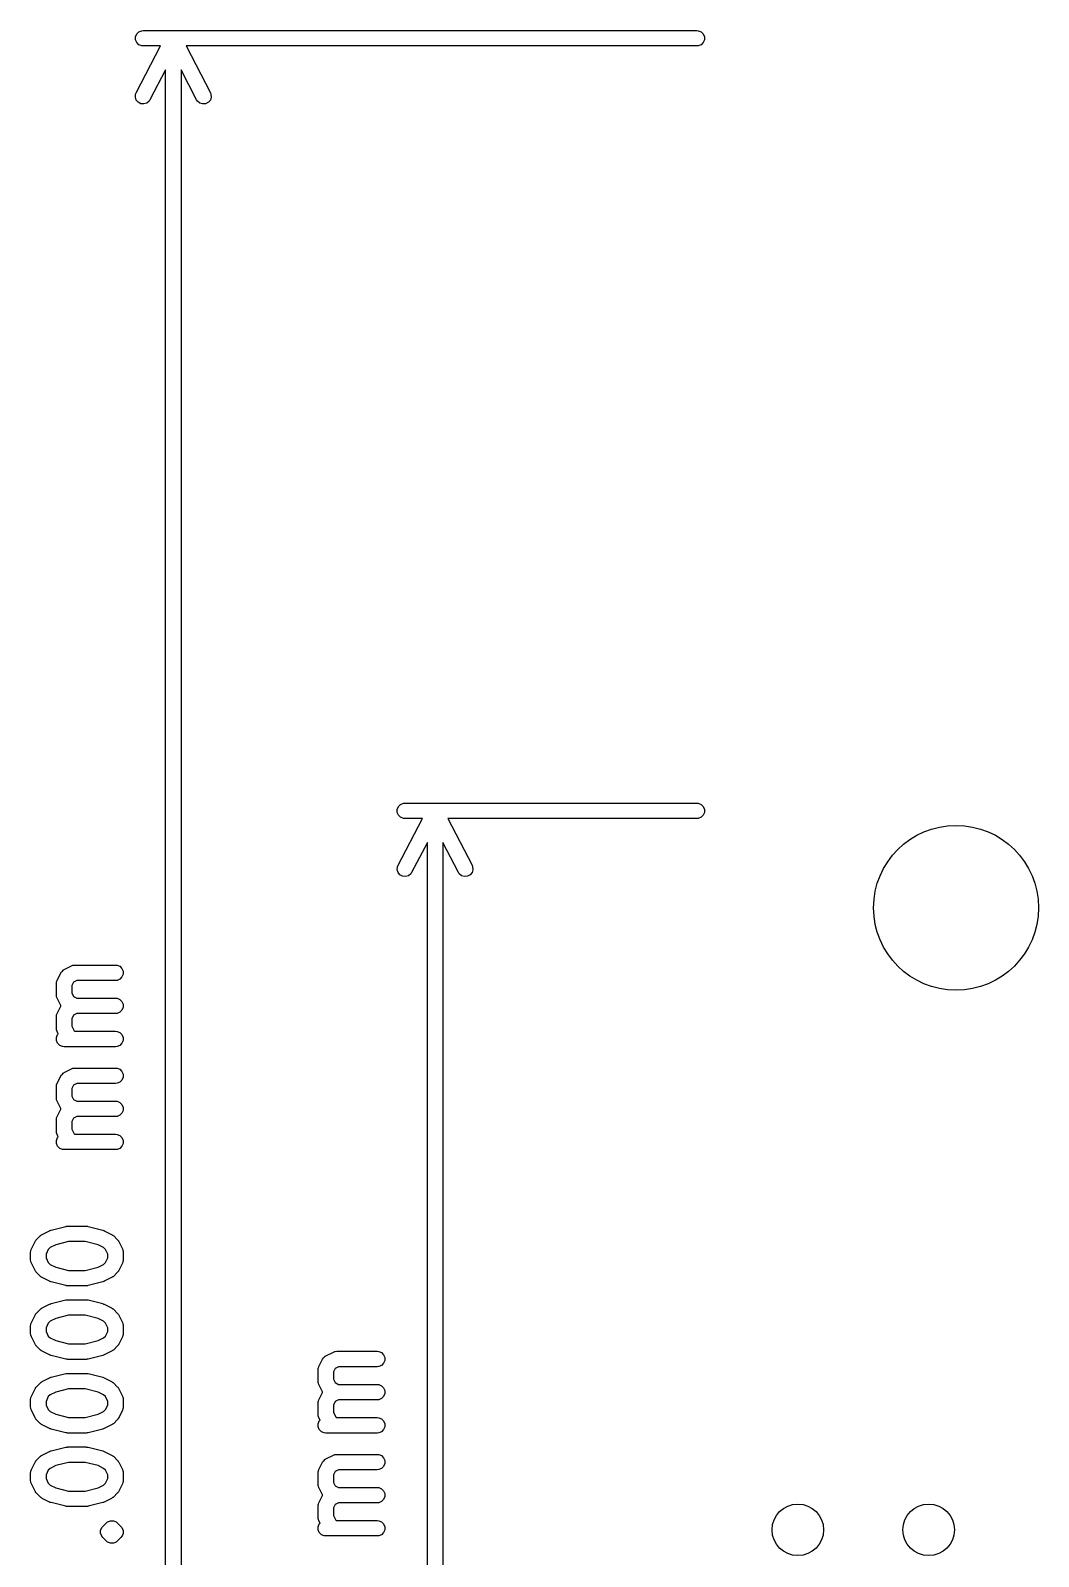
# Model space of a CAD drawing. Extents: x 1.87 to 6.46, y -6.96 to -4.22.
# Drawn here: x 1.873 to 2.643, y -5.668 to -4.502 of the extents above; entities that cross this region are included whole.
import ezdxf

# ---------------------------------------------------------------- set-up
doc = ezdxf.new("R2010")
doc.units = 0
doc.header["$MEASUREMENT"] = 0
doc.layers.add('BLACK', color=7, linetype='CONTINUOUS')

msp = doc.modelspace()

# ---------------------------------------------------------------- linework, layer by layer
at = {"layer": 'BLACK', "linetype": 'CONTINUOUS'}
for p, q in [((1.9555, -4.503), (1.9577, -4.5021)), ((1.9577, -4.5021), (1.9588, -4.502)), ((1.9588, -4.502), (2.3819, -4.502)), ((2.3819, -4.502), (2.383, -4.5021)), ((2.383, -4.5021), (2.3852, -4.503)), ((1.953, -4.5067), (1.9539, -4.5046)), ((1.953, -4.509), (1.953, -4.5067)), ((1.9539, -4.5112), (1.953, -4.509)), ((1.9536, -4.5495), (1.9722, -4.5138)), ((1.9539, -4.5046), (1.9555, -4.503)), ((1.9555, -4.5128), (1.9539, -4.5112)), ((1.9577, -4.5137), (1.9555, -4.5128)), ((1.9588, -4.5138), (1.9577, -4.5137)), ((1.9722, -4.5138), (1.9588, -4.5138)), ((2.3819, -4.5138), (1.9916, -4.5138)), ((1.9916, -4.5138), (2.0102, -4.5495)), ((2.383, -4.5137), (2.3819, -4.5138)), ((2.3852, -4.5128), (2.383, -4.5137)), ((2.3852, -4.503), (2.3868, -4.5046)), ((2.3868, -4.5112), (2.3852, -4.5128)), ((2.3868, -4.5046), (2.3877, -4.5067)), ((2.3877, -4.509), (2.3868, -4.5112)), ((2.3877, -4.5067), (2.3877, -4.509)), ((1.976, -4.532), (1.964, -4.555)), ((1.976, -6.4522), (1.976, -4.532)), ((1.9997, -4.555), (1.9878, -4.532)), ((1.9878, -4.532), (1.9878, -6.4522)), ((1.9529, -4.5529), (1.9531, -4.5506)), ((1.9536, -4.5551), (1.9529, -4.5529)), ((1.9531, -4.5506), (1.9536, -4.5495)), ((1.9551, -4.5568), (1.9536, -4.5551)), ((1.9571, -4.5579), (1.9551, -4.5568)), ((1.9594, -4.5581), (1.9571, -4.5579)), ((1.9616, -4.5574), (1.9594, -4.5581)), ((1.9634, -4.5559), (1.9616, -4.5574)), ((1.964, -4.555), (1.9634, -4.5559)), ((2.0004, -4.5559), (1.9997, -4.555)), ((2.0021, -4.5574), (2.0004, -4.5559)), ((2.0043, -4.5581), (2.0021, -4.5574)), ((2.0066, -4.5579), (2.0043, -4.5581)), ((2.0087, -4.5568), (2.0066, -4.5579)), ((2.0102, -4.5551), (2.0087, -4.5568)), ((2.0102, -4.5495), (2.0106, -4.5506)), ((2.0108, -4.5529), (2.0102, -4.5551)), ((2.0106, -4.5506), (2.0108, -4.5529)), ((2.153, -5.0973), (2.1539, -5.0951)), ((2.1539, -5.0951), (2.1555, -5.0935)), ((2.1555, -5.0935), (2.1577, -5.0926)), ((2.1577, -5.0926), (2.1588, -5.0925)), ((2.1588, -5.0925), (2.3819, -5.0925)), ((2.3819, -5.0925), (2.383, -5.0926)), ((2.383, -5.0926), (2.3852, -5.0935)), ((2.3852, -5.0935), (2.3868, -5.0951)), ((2.3868, -5.0951), (2.3877, -5.0973)), ((2.153, -5.0996), (2.153, -5.0973)), ((2.1539, -5.1017), (2.153, -5.0996)), ((2.1536, -5.14), (2.1722, -5.1043)), ((2.1555, -5.1033), (2.1539, -5.1017)), ((2.1577, -5.1042), (2.1555, -5.1033)), ((2.1588, -5.1043), (2.1577, -5.1042)), ((2.1722, -5.1043), (2.1588, -5.1043)), ((2.3819, -5.1043), (2.1916, -5.1043)), ((2.1916, -5.1043), (2.2102, -5.14)), ((2.383, -5.1042), (2.3819, -5.1043)), ((2.3852, -5.1033), (2.383, -5.1042)), ((2.3868, -5.1017), (2.3852, -5.1033)), ((2.3877, -5.0996), (2.3868, -5.1017)), ((2.3877, -5.0973), (2.3877, -5.0996)), ((2.176, -5.1226), (2.164, -5.1455)), ((2.176, -6.4522), (2.176, -5.1226)), ((2.1997, -5.1455), (2.1878, -5.1226)), ((2.1878, -5.1226), (2.1878, -6.4522)), ((2.1529, -5.1434), (2.1531, -5.1411)), ((2.1536, -5.1456), (2.1529, -5.1434)), ((2.1531, -5.1411), (2.1536, -5.14)), ((2.2102, -5.14), (2.2106, -5.1411)), ((2.2108, -5.1434), (2.2102, -5.1456)), ((2.2106, -5.1411), (2.2108, -5.1434)), ((2.1551, -5.1474), (2.1536, -5.1456)), ((2.1571, -5.1484), (2.1551, -5.1474)), ((2.1594, -5.1486), (2.1571, -5.1484)), ((2.1616, -5.148), (2.1594, -5.1486)), ((2.1634, -5.1465), (2.1616, -5.148)), ((2.164, -5.1455), (2.1634, -5.1465)), ((2.2004, -5.1465), (2.1997, -5.1455)), ((2.2021, -5.148), (2.2004, -5.1465)), ((2.2043, -5.1486), (2.2021, -5.148)), ((2.2066, -5.1484), (2.2043, -5.1486)), ((2.2087, -5.1474), (2.2066, -5.1484)), ((2.2102, -5.1456), (2.2087, -5.1474)), ((1.8931, -5.228), (1.8959, -5.2223)), ((1.8959, -5.2223), (1.896, -5.2221)), ((1.896, -5.222), (1.8961, -5.2219)), ((1.896, -5.2221), (1.896, -5.222)), ((1.8961, -5.2219), (1.8965, -5.2214)), ((1.8965, -5.2214), (1.8971, -5.2209)), ((1.8971, -5.2209), (1.8976, -5.2203)), ((1.8976, -5.2203), (1.8981, -5.2199)), ((1.8981, -5.2199), (1.8982, -5.2198)), ((1.8982, -5.2198), (1.8983, -5.2198)), ((1.8983, -5.2198), (1.8985, -5.2197)), ((1.8985, -5.2197), (1.9042, -5.2169)), ((1.9042, -5.2169), (1.9052, -5.2165)), ((1.9052, -5.2165), (1.9054, -5.2164)), ((1.9054, -5.2164), (1.9056, -5.2164)), ((1.9056, -5.2164), (1.9068, -5.2163)), ((1.9068, -5.2163), (1.9377, -5.2163)), ((1.9377, -5.2163), (1.9389, -5.2164)), ((1.9389, -5.2164), (1.941, -5.2172)), ((1.941, -5.2172), (1.9426, -5.2189)), ((1.9426, -5.2254), (1.941, -5.2271)), ((1.9426, -5.2189), (1.9435, -5.221)), ((1.9435, -5.2233), (1.9426, -5.2254)), ((1.9435, -5.221), (1.9435, -5.2233)), ((1.8925, -5.2306), (1.8926, -5.2294)), ((1.8925, -5.239), (1.8925, -5.2306)), ((1.8926, -5.2292), (1.8927, -5.229)), ((1.8926, -5.2294), (1.8926, -5.2292)), ((1.8927, -5.229), (1.8931, -5.228)), ((1.9056, -5.2294), (1.9043, -5.232)), ((1.9043, -5.232), (1.9043, -5.2376)), ((1.9082, -5.2281), (1.9056, -5.2294)), ((1.9377, -5.2281), (1.9082, -5.2281)), ((1.9389, -5.228), (1.9377, -5.2281)), ((1.941, -5.2271), (1.9389, -5.228)), ((1.8926, -5.2402), (1.8925, -5.239)), ((1.8926, -5.2404), (1.8926, -5.2402)), ((1.8927, -5.2406), (1.8926, -5.2404)), ((1.8931, -5.2417), (1.8927, -5.2406)), ((1.8959, -5.2473), (1.8931, -5.2417)), ((1.8931, -5.2533), (1.8959, -5.2476)), ((1.896, -5.2475), (1.8959, -5.2473)), ((1.8959, -5.2476), (1.896, -5.2475)), ((1.9043, -5.2376), (1.9056, -5.2403)), ((1.9056, -5.2403), (1.9082, -5.2416)), ((1.9082, -5.2416), (1.9377, -5.2416)), ((1.9377, -5.2416), (1.9389, -5.2417)), ((1.9389, -5.2417), (1.941, -5.2426)), ((1.941, -5.2426), (1.9426, -5.2442)), ((1.9426, -5.2442), (1.9435, -5.2463)), ((1.9435, -5.2486), (1.9426, -5.2508)), ((1.9435, -5.2463), (1.9435, -5.2486)), ((1.8925, -5.2559), (1.8926, -5.2548)), ((1.8925, -5.2643), (1.8925, -5.2559)), ((1.8926, -5.2546), (1.8927, -5.2543)), ((1.8926, -5.2548), (1.8926, -5.2546)), ((1.8927, -5.2543), (1.8931, -5.2533)), ((1.9056, -5.2547), (1.9043, -5.2573)), ((1.9043, -5.2573), (1.9043, -5.2629)), ((1.9082, -5.2534), (1.9056, -5.2547)), ((1.9377, -5.2534), (1.9082, -5.2534)), ((1.9389, -5.2533), (1.9377, -5.2534)), ((1.941, -5.2524), (1.9389, -5.2533)), ((1.9426, -5.2508), (1.941, -5.2524)), ((1.8926, -5.2655), (1.8925, -5.2643)), ((1.8926, -5.2657), (1.8926, -5.2655)), ((1.8927, -5.2659), (1.8926, -5.2657)), ((1.8926, -5.2716), (1.8934, -5.2695)), ((1.8926, -5.2739), (1.8926, -5.2716)), ((1.8931, -5.267), (1.8927, -5.2659)), ((1.894, -5.2689), (1.8931, -5.267)), ((1.8934, -5.2695), (1.894, -5.2689)), ((1.9043, -5.2629), (1.906, -5.2665)), ((1.906, -5.2665), (1.9064, -5.2669)), ((1.9064, -5.2669), (1.9377, -5.2669)), ((1.9377, -5.2669), (1.9389, -5.267)), ((1.9389, -5.267), (1.941, -5.2679)), ((1.941, -5.2679), (1.9426, -5.2695)), ((1.9426, -5.2695), (1.9435, -5.2716)), ((1.9435, -5.2716), (1.9435, -5.2739)), ((1.8934, -5.2761), (1.8926, -5.2739)), ((1.8951, -5.2777), (1.8934, -5.2761)), ((1.8972, -5.2786), (1.8951, -5.2777)), ((1.8984, -5.2787), (1.8972, -5.2786)), ((1.9377, -5.2787), (1.8984, -5.2787)), ((1.9389, -5.2786), (1.9377, -5.2787)), ((1.941, -5.2777), (1.9389, -5.2786)), ((1.9426, -5.2761), (1.941, -5.2777)), ((1.9435, -5.2739), (1.9426, -5.2761)), ((1.9042, -5.2956), (1.9052, -5.2952)), ((1.9052, -5.2952), (1.9054, -5.2952)), ((1.9054, -5.2952), (1.9056, -5.2951)), ((1.9056, -5.2951), (1.9068, -5.295)), ((1.9068, -5.295), (1.9377, -5.295)), ((1.9377, -5.295), (1.9389, -5.2951)), ((1.9389, -5.2951), (1.941, -5.296)), ((1.8927, -5.3078), (1.8931, -5.3067)), ((1.8931, -5.3067), (1.8959, -5.3011)), ((1.8959, -5.3011), (1.896, -5.3009)), ((1.896, -5.3008), (1.8961, -5.3007)), ((1.896, -5.3009), (1.896, -5.3008)), ((1.8961, -5.3007), (1.8965, -5.3001)), ((1.8965, -5.3001), (1.8971, -5.2996)), ((1.8971, -5.2996), (1.8976, -5.299)), ((1.8976, -5.299), (1.8981, -5.2987)), ((1.8981, -5.2987), (1.8982, -5.2986)), ((1.8982, -5.2986), (1.8983, -5.2986)), ((1.8983, -5.2986), (1.8985, -5.2984)), ((1.8985, -5.2984), (1.9042, -5.2956)), ((1.9082, -5.3068), (1.9056, -5.3081)), ((1.9377, -5.3068), (1.9082, -5.3068)), ((1.9389, -5.3067), (1.9377, -5.3068)), ((1.941, -5.3058), (1.9389, -5.3067)), ((1.941, -5.296), (1.9426, -5.2976)), ((1.9426, -5.3042), (1.941, -5.3058)), ((1.9426, -5.2976), (1.9435, -5.2997)), ((1.9435, -5.3021), (1.9426, -5.3042)), ((1.9435, -5.2997), (1.9435, -5.3021)), ((1.8925, -5.3093), (1.8926, -5.3082)), ((1.8925, -5.3178), (1.8925, -5.3093)), ((1.8926, -5.3189), (1.8925, -5.3178)), ((1.8926, -5.308), (1.8927, -5.3078)), ((1.8926, -5.3082), (1.8926, -5.308)), ((1.9056, -5.3081), (1.9043, -5.3107)), ((1.9043, -5.3107), (1.9043, -5.3164)), ((1.9043, -5.3164), (1.9056, -5.319)), ((1.8926, -5.3191), (1.8926, -5.3189)), ((1.8927, -5.3193), (1.8926, -5.3191)), ((1.8931, -5.3204), (1.8927, -5.3193)), ((1.8959, -5.326), (1.8931, -5.3204)), ((1.8931, -5.332), (1.8959, -5.3264)), ((1.896, -5.3262), (1.8959, -5.326)), ((1.8959, -5.3264), (1.896, -5.3262)), ((1.9056, -5.319), (1.9082, -5.3203)), ((1.9082, -5.3203), (1.9377, -5.3203)), ((1.9377, -5.3203), (1.9389, -5.3204)), ((1.9389, -5.3204), (1.941, -5.3213)), ((1.941, -5.3213), (1.9426, -5.3229)), ((1.9426, -5.3295), (1.941, -5.3311)), ((1.9426, -5.3229), (1.9435, -5.3251)), ((1.9435, -5.3274), (1.9426, -5.3295)), ((1.9435, -5.3251), (1.9435, -5.3274)), ((1.8925, -5.3346), (1.8926, -5.3335)), ((1.8925, -5.3431), (1.8925, -5.3346)), ((1.8926, -5.3333), (1.8927, -5.3331)), ((1.8926, -5.3335), (1.8926, -5.3333)), ((1.8927, -5.3331), (1.8931, -5.332)), ((1.9056, -5.3334), (1.9043, -5.336)), ((1.9043, -5.336), (1.9043, -5.3417)), ((1.9043, -5.3417), (1.906, -5.3452)), ((1.9082, -5.3321), (1.9056, -5.3334)), ((1.9377, -5.3321), (1.9082, -5.3321)), ((1.9389, -5.332), (1.9377, -5.3321)), ((1.941, -5.3311), (1.9389, -5.332)), ((1.8926, -5.3442), (1.8925, -5.3431)), ((1.8926, -5.3444), (1.8926, -5.3442)), ((1.8927, -5.3446), (1.8926, -5.3444)), ((1.8926, -5.3504), (1.8934, -5.3482)), ((1.8926, -5.3527), (1.8926, -5.3504)), ((1.8934, -5.3548), (1.8926, -5.3527)), ((1.8931, -5.3457), (1.8927, -5.3446)), ((1.894, -5.3476), (1.8931, -5.3457)), ((1.8934, -5.3482), (1.894, -5.3476)), ((1.906, -5.3452), (1.9064, -5.3456)), ((1.9064, -5.3456), (1.9377, -5.3456)), ((1.9377, -5.3456), (1.9389, -5.3457)), ((1.9389, -5.3457), (1.941, -5.3466)), ((1.941, -5.3466), (1.9426, -5.3482)), ((1.9426, -5.3482), (1.9435, -5.3504)), ((1.9435, -5.3527), (1.9426, -5.3548)), ((1.9435, -5.3504), (1.9435, -5.3527)), ((1.8951, -5.3564), (1.8934, -5.3548)), ((1.8972, -5.3573), (1.8951, -5.3564)), ((1.8984, -5.3574), (1.8972, -5.3573)), ((1.9377, -5.3574), (1.8984, -5.3574)), ((1.9389, -5.3573), (1.9377, -5.3574)), ((1.941, -5.3564), (1.9389, -5.3573)), ((1.9426, -5.3548), (1.941, -5.3564)), ((1.8773, -5.4261), (1.8801, -5.4233)), ((1.8801, -5.4233), (1.8806, -5.4229)), ((1.8806, -5.4229), (1.8807, -5.4228)), ((1.8807, -5.4228), (1.8809, -5.4227)), ((1.8809, -5.4227), (1.881, -5.4225)), ((1.881, -5.4225), (1.8812, -5.4225)), ((1.8812, -5.4225), (1.8817, -5.4222)), ((1.8817, -5.4222), (1.8873, -5.4194)), ((1.8873, -5.4194), (1.8874, -5.4193)), ((1.8874, -5.4193), (1.8879, -5.4191)), ((1.8874, -5.4193), (1.8874, -5.4193)), ((1.8879, -5.4191), (1.8884, -5.4189)), ((1.8884, -5.4189), (1.8884, -5.4189)), ((1.8884, -5.4189), (1.8885, -5.4189)), ((1.8885, -5.4189), (1.8997, -5.4161)), ((1.8997, -5.4161), (1.8999, -5.4161)), ((1.8999, -5.4161), (1.9, -5.416)), ((1.9, -5.416), (1.9005, -5.416)), ((1.9005, -5.416), (1.9009, -5.4159)), ((1.9009, -5.4159), (1.901, -5.4159)), ((1.901, -5.4159), (1.9012, -5.4159)), ((1.9012, -5.4159), (1.9152, -5.4159)), ((1.9152, -5.4159), (1.9154, -5.4159)), ((1.9154, -5.4159), (1.9155, -5.4159)), ((1.9155, -5.4159), (1.916, -5.416)), ((1.916, -5.416), (1.9164, -5.416)), ((1.9164, -5.416), (1.9165, -5.4161)), ((1.9165, -5.4161), (1.9167, -5.4161)), ((1.9167, -5.4161), (1.9279, -5.4189)), ((1.9279, -5.4189), (1.928, -5.4189)), ((1.928, -5.4189), (1.928, -5.4189)), ((1.928, -5.4189), (1.9285, -5.4191)), ((1.9285, -5.4191), (1.929, -5.4193)), ((1.929, -5.4193), (1.929, -5.4193)), ((1.929, -5.4193), (1.9291, -5.4194)), ((1.9291, -5.4194), (1.9347, -5.4222)), ((1.9347, -5.4222), (1.9352, -5.4225)), ((1.9352, -5.4225), (1.9354, -5.4225)), ((1.9354, -5.4225), (1.9355, -5.4227)), ((1.9355, -5.4227), (1.9357, -5.4228)), ((1.9357, -5.4228), (1.9358, -5.4229)), ((1.9358, -5.4229), (1.9363, -5.4233)), ((1.9363, -5.4233), (1.9391, -5.4261)), ((1.8728, -5.4359), (1.8729, -5.4347)), ((1.8729, -5.4347), (1.873, -5.4345)), ((1.873, -5.4343), (1.8734, -5.4332)), ((1.873, -5.4345), (1.873, -5.4343)), ((1.8734, -5.4332), (1.8762, -5.4276)), ((1.8762, -5.4276), (1.8765, -5.4271)), ((1.8765, -5.4271), (1.8766, -5.427)), ((1.8766, -5.427), (1.8767, -5.4268)), ((1.8767, -5.4268), (1.8768, -5.4266)), ((1.8768, -5.4266), (1.8769, -5.4265)), ((1.8769, -5.4265), (1.8773, -5.4261)), ((1.8863, -5.4338), (1.8846, -5.4373)), ((1.8878, -5.4323), (1.8863, -5.4338)), ((1.892, -5.4302), (1.8878, -5.4323)), ((1.9019, -5.4277), (1.892, -5.4302)), ((1.9145, -5.4277), (1.9019, -5.4277)), ((1.9244, -5.4302), (1.9145, -5.4277)), ((1.9286, -5.4323), (1.9244, -5.4302)), ((1.9301, -5.4338), (1.9286, -5.4323)), ((1.9318, -5.4373), (1.9301, -5.4338)), ((1.9391, -5.4261), (1.9395, -5.4265)), ((1.9395, -5.4265), (1.9396, -5.4266)), ((1.9396, -5.4266), (1.9397, -5.4268)), ((1.9397, -5.4268), (1.9398, -5.427)), ((1.9398, -5.427), (1.9399, -5.4271)), ((1.9399, -5.4271), (1.9402, -5.4276)), ((1.9402, -5.4276), (1.943, -5.4332)), ((1.943, -5.4332), (1.9434, -5.4343)), ((1.9434, -5.4343), (1.9434, -5.4345)), ((1.9434, -5.4345), (1.9435, -5.4347)), ((1.9435, -5.4347), (1.9436, -5.4359)), ((1.8728, -5.4415), (1.8728, -5.4359)), ((1.8729, -5.4427), (1.8728, -5.4415)), ((1.873, -5.4429), (1.8729, -5.4427)), ((1.873, -5.4431), (1.873, -5.4429)), ((1.8734, -5.4441), (1.873, -5.4431)), ((1.8762, -5.4498), (1.8734, -5.4441)), ((1.8846, -5.4373), (1.8846, -5.4401)), ((1.8846, -5.4401), (1.8863, -5.4436)), ((1.8863, -5.4436), (1.8878, -5.4451)), ((1.8878, -5.4451), (1.892, -5.4472)), ((1.9244, -5.4472), (1.9286, -5.4451)), ((1.9286, -5.4451), (1.9301, -5.4436)), ((1.9301, -5.4436), (1.9318, -5.4401)), ((1.9318, -5.4401), (1.9318, -5.4373)), ((1.943, -5.4441), (1.9402, -5.4498)), ((1.9434, -5.4431), (1.943, -5.4441)), ((1.9435, -5.4427), (1.9434, -5.4429)), ((1.9434, -5.4429), (1.9434, -5.4431)), ((1.9436, -5.4415), (1.9435, -5.4427)), ((1.9436, -5.4359), (1.9436, -5.4415)), ((1.8765, -5.4503), (1.8762, -5.4498)), ((1.8766, -5.4504), (1.8765, -5.4503)), ((1.8767, -5.4506), (1.8766, -5.4504)), ((1.8768, -5.4508), (1.8767, -5.4506)), ((1.8769, -5.4509), (1.8768, -5.4508)), ((1.8773, -5.4513), (1.8769, -5.4509)), ((1.8801, -5.4541), (1.8773, -5.4513)), ((1.8806, -5.4545), (1.8801, -5.4541)), ((1.8807, -5.4546), (1.8806, -5.4545)), ((1.8809, -5.4547), (1.8807, -5.4546)), ((1.881, -5.4549), (1.8809, -5.4547)), ((1.8812, -5.4549), (1.881, -5.4549)), ((1.8817, -5.4552), (1.8812, -5.4549)), ((1.8873, -5.458), (1.8817, -5.4552)), ((1.8874, -5.4581), (1.8873, -5.458)), ((1.8879, -5.4583), (1.8874, -5.4581)), ((1.8874, -5.4581), (1.8874, -5.4581)), ((1.8884, -5.4585), (1.8879, -5.4583)), ((1.8885, -5.4585), (1.8884, -5.4585)), ((1.8884, -5.4585), (1.8884, -5.4585)), ((1.8997, -5.4613), (1.8885, -5.4585)), ((1.892, -5.4472), (1.9019, -5.4497)), ((1.9019, -5.4497), (1.9145, -5.4497)), ((1.9145, -5.4497), (1.9244, -5.4472)), ((1.9279, -5.4585), (1.9167, -5.4613)), ((1.928, -5.4585), (1.9279, -5.4585)), ((1.9285, -5.4583), (1.928, -5.4585)), ((1.928, -5.4585), (1.928, -5.4585)), ((1.929, -5.4581), (1.9285, -5.4583)), ((1.9291, -5.458), (1.929, -5.4581)), ((1.929, -5.4581), (1.929, -5.4581)), ((1.9347, -5.4552), (1.9291, -5.458)), ((1.9352, -5.4549), (1.9347, -5.4552)), ((1.9354, -5.4549), (1.9352, -5.4549)), ((1.9355, -5.4547), (1.9354, -5.4549)), ((1.9357, -5.4546), (1.9355, -5.4547)), ((1.9358, -5.4545), (1.9357, -5.4546)), ((1.9363, -5.4541), (1.9358, -5.4545)), ((1.9391, -5.4513), (1.9363, -5.4541)), ((1.9395, -5.4509), (1.9391, -5.4513)), ((1.9396, -5.4508), (1.9395, -5.4509)), ((1.9397, -5.4506), (1.9396, -5.4508)), ((1.9398, -5.4504), (1.9397, -5.4506)), ((1.9399, -5.4503), (1.9398, -5.4504)), ((1.9402, -5.4498), (1.9399, -5.4503)), ((1.8999, -5.4613), (1.8997, -5.4613)), ((1.9, -5.4614), (1.8999, -5.4613)), ((1.9005, -5.4614), (1.9, -5.4614)), ((1.9009, -5.4615), (1.9005, -5.4614)), ((1.901, -5.4615), (1.9009, -5.4615)), ((1.9012, -5.4615), (1.901, -5.4615)), ((1.9152, -5.4615), (1.9012, -5.4615)), ((1.9154, -5.4615), (1.9152, -5.4615)), ((1.9155, -5.4615), (1.9154, -5.4615)), ((1.916, -5.4614), (1.9155, -5.4615)), ((1.9164, -5.4614), (1.916, -5.4614)), ((1.9165, -5.4613), (1.9164, -5.4614)), ((1.9167, -5.4613), (1.9165, -5.4613)), ((1.8773, -5.4823), (1.8801, -5.4795)), ((1.8801, -5.4795), (1.8806, -5.4791)), ((1.8806, -5.4791), (1.8807, -5.479)), ((1.8807, -5.479), (1.8809, -5.4789)), ((1.8809, -5.4789), (1.881, -5.4788)), ((1.881, -5.4788), (1.8812, -5.4787)), ((1.8812, -5.4787), (1.8817, -5.4784)), ((1.8817, -5.4784), (1.8873, -5.4756)), ((1.8873, -5.4756), (1.8874, -5.4756)), ((1.8874, -5.4755), (1.8879, -5.4754)), ((1.8874, -5.4756), (1.8874, -5.4755)), ((1.8879, -5.4754), (1.8884, -5.4752)), ((1.8884, -5.4752), (1.8885, -5.4751)), ((1.8884, -5.4752), (1.8884, -5.4752)), ((1.8885, -5.4751), (1.8997, -5.4723)), ((1.8997, -5.4723), (1.8999, -5.4723)), ((1.8999, -5.4723), (1.9, -5.4723)), ((1.9, -5.4723), (1.9005, -5.4722)), ((1.9005, -5.4722), (1.9009, -5.4722)), ((1.9009, -5.4722), (1.901, -5.4722)), ((1.901, -5.4722), (1.9012, -5.4722)), ((1.9012, -5.4722), (1.9152, -5.4722)), ((1.9152, -5.4722), (1.9154, -5.4722)), ((1.9154, -5.4722), (1.9155, -5.4722)), ((1.9155, -5.4722), (1.916, -5.4722)), ((1.916, -5.4722), (1.9164, -5.4723)), ((1.9164, -5.4723), (1.9165, -5.4723)), ((1.9165, -5.4723), (1.9167, -5.4723)), ((1.9167, -5.4723), (1.9279, -5.4751)), ((1.9279, -5.4751), (1.928, -5.4752)), ((1.928, -5.4752), (1.928, -5.4752)), ((1.928, -5.4752), (1.9285, -5.4754)), ((1.9285, -5.4754), (1.929, -5.4755)), ((1.929, -5.4755), (1.929, -5.4756)), ((1.929, -5.4756), (1.9291, -5.4756)), ((1.9291, -5.4756), (1.9347, -5.4784)), ((1.9347, -5.4784), (1.9352, -5.4787)), ((1.9352, -5.4787), (1.9354, -5.4788)), ((1.9354, -5.4788), (1.9355, -5.4789)), ((1.9355, -5.4789), (1.9357, -5.479)), ((1.9357, -5.479), (1.9358, -5.4791)), ((1.9358, -5.4791), (1.9363, -5.4795)), ((1.9363, -5.4795), (1.9391, -5.4823)), ((1.8728, -5.4921), (1.8729, -5.491)), ((1.8728, -5.4978), (1.8728, -5.4921)), ((1.8729, -5.491), (1.873, -5.4908)), ((1.873, -5.4906), (1.8734, -5.4895)), ((1.873, -5.4908), (1.873, -5.4906)), ((1.8734, -5.4895), (1.8762, -5.4839)), ((1.8762, -5.4839), (1.8765, -5.4834)), ((1.8765, -5.4834), (1.8766, -5.4832)), ((1.8766, -5.4832), (1.8767, -5.4831)), ((1.8767, -5.4831), (1.8768, -5.4829)), ((1.8768, -5.4829), (1.8769, -5.4828)), ((1.8769, -5.4828), (1.8773, -5.4823)), ((1.8863, -5.49), (1.8846, -5.4935)), ((1.8846, -5.4935), (1.8846, -5.4964)), ((1.8878, -5.4885), (1.8863, -5.49)), ((1.892, -5.4864), (1.8878, -5.4885)), ((1.9019, -5.484), (1.892, -5.4864)), ((1.9145, -5.484), (1.9019, -5.484)), ((1.9244, -5.4864), (1.9145, -5.484)), ((1.9286, -5.4885), (1.9244, -5.4864)), ((1.9301, -5.49), (1.9286, -5.4885)), ((1.9318, -5.4935), (1.9301, -5.49)), ((1.9318, -5.4964), (1.9318, -5.4935)), ((1.9391, -5.4823), (1.9395, -5.4828)), ((1.9395, -5.4828), (1.9396, -5.4829)), ((1.9396, -5.4829), (1.9397, -5.4831)), ((1.9397, -5.4831), (1.9398, -5.4832)), ((1.9398, -5.4832), (1.9399, -5.4834)), ((1.9399, -5.4834), (1.9402, -5.4839)), ((1.9402, -5.4839), (1.943, -5.4895)), ((1.943, -5.4895), (1.9434, -5.4906)), ((1.9434, -5.4906), (1.9434, -5.4908)), ((1.9434, -5.4908), (1.9435, -5.491)), ((1.9435, -5.491), (1.9436, -5.4921)), ((1.9436, -5.4921), (1.9436, -5.4978)), ((1.8729, -5.4989), (1.8728, -5.4978)), ((1.873, -5.4991), (1.8729, -5.4989)), ((1.873, -5.4993), (1.873, -5.4991)), ((1.8734, -5.5004), (1.873, -5.4993)), ((1.8762, -5.506), (1.8734, -5.5004)), ((1.8846, -5.4964), (1.8863, -5.4999)), ((1.8863, -5.4999), (1.8878, -5.5013)), ((1.8878, -5.5013), (1.892, -5.5034)), ((1.892, -5.5034), (1.9019, -5.5059)), ((1.9145, -5.5059), (1.9244, -5.5034)), ((1.9244, -5.5034), (1.9286, -5.5013)), ((1.9286, -5.5013), (1.9301, -5.4999)), ((1.9301, -5.4999), (1.9318, -5.4964)), ((1.943, -5.5004), (1.9402, -5.506)), ((1.9434, -5.4993), (1.943, -5.5004)), ((1.9435, -5.4989), (1.9434, -5.4991)), ((1.9434, -5.4991), (1.9434, -5.4993)), ((1.9436, -5.4978), (1.9435, -5.4989)), ((1.8765, -5.5065), (1.8762, -5.506)), ((1.8766, -5.5067), (1.8765, -5.5065)), ((1.8767, -5.5068), (1.8766, -5.5067)), ((1.8768, -5.507), (1.8767, -5.5068)), ((1.8769, -5.5071), (1.8768, -5.507)), ((1.8773, -5.5076), (1.8769, -5.5071)), ((1.8801, -5.5104), (1.8773, -5.5076)), ((1.8806, -5.5107), (1.8801, -5.5104)), ((1.8807, -5.5109), (1.8806, -5.5107)), ((1.8809, -5.511), (1.8807, -5.5109)), ((1.881, -5.5111), (1.8809, -5.511)), ((1.8812, -5.5112), (1.881, -5.5111)), ((1.8817, -5.5115), (1.8812, -5.5112)), ((1.8873, -5.5143), (1.8817, -5.5115)), ((1.8874, -5.5143), (1.8873, -5.5143)), ((1.8879, -5.5145), (1.8874, -5.5143)), ((1.8874, -5.5143), (1.8874, -5.5143)), ((1.8884, -5.5147), (1.8879, -5.5145)), ((1.8885, -5.5147), (1.8884, -5.5147)), ((1.8884, -5.5147), (1.8884, -5.5147)), ((1.8997, -5.5175), (1.8885, -5.5147)), ((1.9019, -5.5059), (1.9145, -5.5059)), ((1.9279, -5.5147), (1.9167, -5.5175)), ((1.928, -5.5147), (1.9279, -5.5147)), ((1.9285, -5.5145), (1.928, -5.5147)), ((1.928, -5.5147), (1.928, -5.5147)), ((1.929, -5.5143), (1.9285, -5.5145)), ((1.9291, -5.5143), (1.929, -5.5143)), ((1.929, -5.5143), (1.929, -5.5143)), ((1.9347, -5.5115), (1.9291, -5.5143)), ((1.9352, -5.5112), (1.9347, -5.5115)), ((1.9354, -5.5111), (1.9352, -5.5112)), ((1.9355, -5.511), (1.9354, -5.5111)), ((1.9357, -5.5109), (1.9355, -5.511)), ((1.9358, -5.5107), (1.9357, -5.5109)), ((1.9363, -5.5104), (1.9358, -5.5107)), ((1.9391, -5.5076), (1.9363, -5.5104)), ((1.9395, -5.5071), (1.9391, -5.5076)), ((1.9396, -5.507), (1.9395, -5.5071)), ((1.9397, -5.5068), (1.9396, -5.507)), ((1.9398, -5.5067), (1.9397, -5.5068)), ((1.9399, -5.5065), (1.9398, -5.5067)), ((1.9402, -5.506), (1.9399, -5.5065)), ((2.0961, -5.5172), (2.0965, -5.5166)), ((2.0965, -5.5166), (2.0971, -5.5161)), ((2.0971, -5.5161), (2.0976, -5.5156)), ((2.0976, -5.5156), (2.0981, -5.5152)), ((2.0981, -5.5152), (2.0982, -5.5151)), ((2.0982, -5.5151), (2.0983, -5.5151)), ((2.0983, -5.5151), (2.0985, -5.515)), ((2.0985, -5.515), (2.1042, -5.5122)), ((2.1042, -5.5122), (2.1052, -5.5117)), ((2.1052, -5.5117), (2.1054, -5.5117)), ((2.1054, -5.5117), (2.1056, -5.5116)), ((2.1056, -5.5116), (2.1068, -5.5115)), ((2.1068, -5.5115), (2.1377, -5.5115)), ((2.1377, -5.5115), (2.1389, -5.5116)), ((2.1389, -5.5116), (2.141, -5.5125)), ((2.141, -5.5125), (2.1426, -5.5142)), ((2.1426, -5.5142), (2.1435, -5.5163)), ((2.1435, -5.5163), (2.1435, -5.5186)), ((1.8885, -5.5314), (1.8997, -5.5286)), ((1.8999, -5.5176), (1.8997, -5.5175)), ((1.8997, -5.5286), (1.8999, -5.5285)), ((1.9, -5.5176), (1.8999, -5.5176)), ((1.8999, -5.5285), (1.9, -5.5285)), ((1.9005, -5.5176), (1.9, -5.5176)), ((1.9, -5.5285), (1.9005, -5.5285)), ((1.9009, -5.5177), (1.9005, -5.5176)), ((1.9005, -5.5285), (1.9009, -5.5284)), ((1.901, -5.5177), (1.9009, -5.5177)), ((1.9009, -5.5284), (1.901, -5.5284)), ((1.9012, -5.5177), (1.901, -5.5177)), ((1.901, -5.5284), (1.9012, -5.5284)), ((1.9152, -5.5177), (1.9012, -5.5177)), ((1.9012, -5.5284), (1.9152, -5.5284)), ((1.9154, -5.5177), (1.9152, -5.5177)), ((1.9152, -5.5284), (1.9154, -5.5284)), ((1.9155, -5.5177), (1.9154, -5.5177)), ((1.9154, -5.5284), (1.9155, -5.5284)), ((1.916, -5.5176), (1.9155, -5.5177)), ((1.9155, -5.5284), (1.916, -5.5285)), ((1.9164, -5.5176), (1.916, -5.5176)), ((1.916, -5.5285), (1.9164, -5.5285)), ((1.9165, -5.5176), (1.9164, -5.5176)), ((1.9164, -5.5285), (1.9165, -5.5285)), ((1.9167, -5.5175), (1.9165, -5.5176)), ((1.9165, -5.5285), (1.9167, -5.5286)), ((1.9167, -5.5286), (1.9279, -5.5314)), ((2.0925, -5.5259), (2.0926, -5.5247)), ((2.0925, -5.5343), (2.0925, -5.5259)), ((2.0926, -5.5245), (2.0927, -5.5243)), ((2.0926, -5.5247), (2.0926, -5.5245)), ((2.0927, -5.5243), (2.0931, -5.5232)), ((2.0931, -5.5232), (2.0959, -5.5176)), ((2.0959, -5.5176), (2.096, -5.5174)), ((2.096, -5.5173), (2.0961, -5.5172)), ((2.096, -5.5174), (2.096, -5.5173)), ((2.1056, -5.5246), (2.1043, -5.5273)), ((2.1043, -5.5273), (2.1043, -5.5329)), ((2.1082, -5.5233), (2.1056, -5.5246)), ((2.1377, -5.5233), (2.1082, -5.5233)), ((2.1389, -5.5232), (2.1377, -5.5233)), ((2.141, -5.5223), (2.1389, -5.5232)), ((2.1426, -5.5207), (2.141, -5.5223)), ((2.1435, -5.5186), (2.1426, -5.5207)), ((1.8734, -5.5457), (1.8762, -5.5401)), ((1.8762, -5.5401), (1.8765, -5.5396)), ((1.8765, -5.5396), (1.8766, -5.5395)), ((1.8766, -5.5395), (1.8767, -5.5393)), ((1.8767, -5.5393), (1.8768, -5.5391)), ((1.8768, -5.5391), (1.8769, -5.539)), ((1.8769, -5.539), (1.8773, -5.5386)), ((1.8773, -5.5386), (1.8801, -5.5358)), ((1.8801, -5.5358), (1.8806, -5.5354)), ((1.8806, -5.5354), (1.8807, -5.5353)), ((1.8807, -5.5353), (1.8809, -5.5352)), ((1.8809, -5.5352), (1.881, -5.535)), ((1.881, -5.535), (1.8812, -5.535)), ((1.8812, -5.535), (1.8817, -5.5347)), ((1.8817, -5.5347), (1.8873, -5.5318)), ((1.8873, -5.5318), (1.8874, -5.5318)), ((1.8874, -5.5318), (1.8879, -5.5316)), ((1.8874, -5.5318), (1.8874, -5.5318)), ((1.8879, -5.5316), (1.8884, -5.5314)), ((1.8884, -5.5314), (1.8884, -5.5314)), ((1.8884, -5.5314), (1.8885, -5.5314)), ((1.9019, -5.5402), (1.892, -5.5427)), ((1.9145, -5.5402), (1.9019, -5.5402)), ((1.9244, -5.5427), (1.9145, -5.5402)), ((1.9279, -5.5314), (1.928, -5.5314)), ((1.928, -5.5314), (1.928, -5.5314)), ((1.928, -5.5314), (1.9285, -5.5316)), ((1.9285, -5.5316), (1.929, -5.5318)), ((1.929, -5.5318), (1.929, -5.5318)), ((1.929, -5.5318), (1.9291, -5.5318)), ((1.9291, -5.5318), (1.9347, -5.5347)), ((1.9347, -5.5347), (1.9352, -5.535)), ((1.9352, -5.535), (1.9354, -5.535)), ((1.9354, -5.535), (1.9355, -5.5352)), ((1.9355, -5.5352), (1.9357, -5.5353)), ((1.9357, -5.5353), (1.9358, -5.5354)), ((1.9358, -5.5354), (1.9363, -5.5358)), ((1.9363, -5.5358), (1.9391, -5.5386)), ((1.9391, -5.5386), (1.9395, -5.539)), ((1.9395, -5.539), (1.9396, -5.5391)), ((1.9396, -5.5391), (1.9397, -5.5393)), ((1.9397, -5.5393), (1.9398, -5.5395)), ((1.9398, -5.5395), (1.9399, -5.5396)), ((1.9399, -5.5396), (1.9402, -5.5401)), ((1.9402, -5.5401), (1.943, -5.5457)), ((2.0926, -5.5355), (2.0925, -5.5343)), ((2.0926, -5.5357), (2.0926, -5.5355)), ((2.0927, -5.5359), (2.0926, -5.5357)), ((2.0931, -5.5369), (2.0927, -5.5359)), ((2.0959, -5.5426), (2.0931, -5.5369)), ((2.1043, -5.5329), (2.1056, -5.5355)), ((2.1056, -5.5355), (2.1082, -5.5368)), ((2.1082, -5.5368), (2.1377, -5.5368)), ((2.1377, -5.5368), (2.1389, -5.537)), ((2.1389, -5.537), (2.141, -5.5378)), ((2.141, -5.5378), (2.1426, -5.5395)), ((2.1426, -5.5395), (2.1435, -5.5416)), ((1.8728, -5.5484), (1.8729, -5.5472)), ((1.8728, -5.554), (1.8728, -5.5484)), ((1.8729, -5.5472), (1.873, -5.547)), ((1.873, -5.5468), (1.8734, -5.5457)), ((1.873, -5.547), (1.873, -5.5468)), ((1.8863, -5.5462), (1.8846, -5.5498)), ((1.8846, -5.5498), (1.8846, -5.5526)), ((1.8878, -5.5448), (1.8863, -5.5462)), ((1.892, -5.5427), (1.8878, -5.5448)), ((1.9286, -5.5448), (1.9244, -5.5427)), ((1.9301, -5.5462), (1.9286, -5.5448)), ((1.9318, -5.5498), (1.9301, -5.5462)), ((1.9318, -5.5526), (1.9318, -5.5498)), ((1.943, -5.5457), (1.9434, -5.5468)), ((1.9434, -5.5468), (1.9434, -5.547)), ((1.9434, -5.547), (1.9435, -5.5472)), ((1.9435, -5.5472), (1.9436, -5.5484)), ((1.9436, -5.5484), (1.9436, -5.554)), ((2.0925, -5.5512), (2.0926, -5.55)), ((2.0925, -5.5596), (2.0925, -5.5512)), ((2.0926, -5.5498), (2.0927, -5.5496)), ((2.0926, -5.55), (2.0926, -5.5498)), ((2.0927, -5.5496), (2.0931, -5.5485)), ((2.0931, -5.5485), (2.0959, -5.5429)), ((2.096, -5.5427), (2.0959, -5.5426)), ((2.0959, -5.5429), (2.096, -5.5427)), ((2.1056, -5.55), (2.1043, -5.5526)), ((2.1082, -5.5487), (2.1056, -5.55)), ((2.1377, -5.5487), (2.1082, -5.5487)), ((2.1389, -5.5485), (2.1377, -5.5487)), ((2.141, -5.5477), (2.1389, -5.5485)), ((2.1426, -5.546), (2.141, -5.5477)), ((2.1435, -5.5439), (2.1426, -5.546)), ((2.1435, -5.5416), (2.1435, -5.5439)), ((1.8729, -5.5551), (1.8728, -5.554)), ((1.873, -5.5553), (1.8729, -5.5551)), ((1.873, -5.5556), (1.873, -5.5553)), ((1.8734, -5.5566), (1.873, -5.5556)), ((1.8762, -5.5623), (1.8734, -5.5566)), ((1.8765, -5.5628), (1.8762, -5.5623)), ((1.8766, -5.5629), (1.8765, -5.5628)), ((1.8767, -5.5631), (1.8766, -5.5629)), ((1.8768, -5.5632), (1.8767, -5.5631)), ((1.8769, -5.5633), (1.8768, -5.5632)), ((1.8773, -5.5638), (1.8769, -5.5633)), ((1.8846, -5.5526), (1.8863, -5.5561)), ((1.8863, -5.5561), (1.8878, -5.5576)), ((1.8878, -5.5576), (1.892, -5.5597)), ((1.892, -5.5597), (1.9019, -5.5621)), ((1.9019, -5.5621), (1.9145, -5.5621)), ((1.9145, -5.5621), (1.9244, -5.5597)), ((1.9244, -5.5597), (1.9286, -5.5576)), ((1.9286, -5.5576), (1.9301, -5.5561)), ((1.9301, -5.5561), (1.9318, -5.5526)), ((1.9395, -5.5633), (1.9391, -5.5638)), ((1.9396, -5.5632), (1.9395, -5.5633)), ((1.9397, -5.5631), (1.9396, -5.5632)), ((1.9398, -5.5629), (1.9397, -5.5631)), ((1.9399, -5.5628), (1.9398, -5.5629)), ((1.9402, -5.5623), (1.9399, -5.5628)), ((1.943, -5.5566), (1.9402, -5.5623)), ((1.9434, -5.5556), (1.943, -5.5566)), ((1.9435, -5.5551), (1.9434, -5.5553)), ((1.9434, -5.5553), (1.9434, -5.5556)), ((1.9436, -5.554), (1.9435, -5.5551)), ((2.0926, -5.5608), (2.0925, -5.5596)), ((2.0926, -5.561), (2.0926, -5.5608)), ((2.0927, -5.5612), (2.0926, -5.561)), ((2.0931, -5.5623), (2.0927, -5.5612)), ((2.094, -5.5642), (2.0931, -5.5623)), ((2.1043, -5.5526), (2.1043, -5.5582)), ((2.1043, -5.5582), (2.106, -5.5617)), ((2.106, -5.5617), (2.1064, -5.5621)), ((2.1064, -5.5621), (2.1377, -5.5621)), ((2.1377, -5.5621), (2.1389, -5.5623)), ((2.1389, -5.5623), (2.141, -5.5631)), ((2.141, -5.5631), (2.1426, -5.5648)), ((1.8801, -5.5666), (1.8773, -5.5638)), ((1.8806, -5.567), (1.8801, -5.5666)), ((1.8807, -5.5671), (1.8806, -5.567)), ((1.8809, -5.5672), (1.8807, -5.5671)), ((1.881, -5.5673), (1.8809, -5.5672)), ((1.8812, -5.5674), (1.881, -5.5673)), ((1.8817, -5.5677), (1.8812, -5.5674)), ((1.8873, -5.5705), (1.8817, -5.5677)), ((1.8874, -5.5706), (1.8873, -5.5705)), ((1.8879, -5.5708), (1.8874, -5.5706)), ((1.8874, -5.5706), (1.8874, -5.5706)), ((1.8884, -5.5709), (1.8879, -5.5708)), ((1.8885, -5.571), (1.8884, -5.5709)), ((1.8884, -5.5709), (1.8884, -5.5709)), ((1.8997, -5.5738), (1.8885, -5.571)), ((1.8999, -5.5738), (1.8997, -5.5738)), ((1.9, -5.5738), (1.8999, -5.5738)), ((1.9005, -5.5739), (1.9, -5.5738)), ((1.9009, -5.574), (1.9005, -5.5739)), ((1.901, -5.5739), (1.9009, -5.574)), ((1.9012, -5.574), (1.901, -5.5739)), ((1.9152, -5.574), (1.9012, -5.574)), ((1.9154, -5.5739), (1.9152, -5.574)), ((1.9155, -5.574), (1.9154, -5.5739)), ((1.916, -5.5739), (1.9155, -5.574)), ((1.9164, -5.5738), (1.916, -5.5739)), ((1.9165, -5.5738), (1.9164, -5.5738)), ((1.9167, -5.5738), (1.9165, -5.5738)), ((1.9279, -5.571), (1.9167, -5.5738)), ((1.928, -5.5709), (1.9279, -5.571)), ((1.9285, -5.5708), (1.928, -5.5709)), ((1.928, -5.5709), (1.928, -5.5709)), ((1.929, -5.5706), (1.9285, -5.5708)), ((1.9291, -5.5705), (1.929, -5.5706)), ((1.929, -5.5706), (1.929, -5.5706)), ((1.9347, -5.5677), (1.9291, -5.5705)), ((1.9352, -5.5674), (1.9347, -5.5677)), ((1.9354, -5.5673), (1.9352, -5.5674)), ((1.9355, -5.5672), (1.9354, -5.5673)), ((1.9357, -5.5671), (1.9355, -5.5672)), ((1.9358, -5.567), (1.9357, -5.5671)), ((1.9363, -5.5666), (1.9358, -5.567)), ((1.9391, -5.5638), (1.9363, -5.5666)), ((2.0926, -5.5669), (2.0934, -5.5648)), ((2.0926, -5.5692), (2.0926, -5.5669)), ((2.0934, -5.5713), (2.0926, -5.5692)), ((2.0934, -5.5648), (2.094, -5.5642)), ((2.0951, -5.573), (2.0934, -5.5713)), ((2.0972, -5.5738), (2.0951, -5.573)), ((2.0984, -5.574), (2.0972, -5.5738)), ((2.1377, -5.574), (2.0984, -5.574)), ((2.1389, -5.5738), (2.1377, -5.574)), ((2.141, -5.573), (2.1389, -5.5738)), ((2.1426, -5.5713), (2.141, -5.573)), ((2.1426, -5.5648), (2.1435, -5.5669)), ((2.1435, -5.5692), (2.1426, -5.5713)), ((2.1435, -5.5669), (2.1435, -5.5692)), ((1.8885, -5.5876), (1.8997, -5.5848)), ((1.8997, -5.5848), (1.8999, -5.5848)), ((1.8999, -5.5848), (1.9, -5.5848)), ((1.9, -5.5848), (1.9005, -5.5847)), ((1.9005, -5.5847), (1.9009, -5.5847)), ((1.9009, -5.5847), (1.901, -5.5847)), ((1.901, -5.5847), (1.9012, -5.5846)), ((1.9012, -5.5846), (1.9152, -5.5846)), ((1.9152, -5.5846), (1.9154, -5.5847)), ((1.9154, -5.5847), (1.9155, -5.5847)), ((1.9155, -5.5847), (1.916, -5.5847)), ((1.916, -5.5847), (1.9164, -5.5848)), ((1.9164, -5.5848), (1.9165, -5.5848)), ((1.9165, -5.5848), (1.9167, -5.5848)), ((1.9167, -5.5848), (1.9279, -5.5876)), ((1.8734, -5.602), (1.8762, -5.5963)), ((1.8762, -5.5963), (1.8765, -5.5959)), ((1.8765, -5.5959), (1.8766, -5.5957)), ((1.8766, -5.5957), (1.8767, -5.5955)), ((1.8767, -5.5955), (1.8768, -5.5954)), ((1.8768, -5.5954), (1.8769, -5.5953)), ((1.8769, -5.5953), (1.8773, -5.5948)), ((1.8773, -5.5948), (1.8801, -5.592)), ((1.8801, -5.592), (1.8806, -5.5916)), ((1.8806, -5.5916), (1.8807, -5.5915)), ((1.8807, -5.5915), (1.8809, -5.5914)), ((1.8809, -5.5914), (1.881, -5.5913)), ((1.881, -5.5913), (1.8812, -5.5912)), ((1.8812, -5.5912), (1.8817, -5.5909)), ((1.8817, -5.5909), (1.8873, -5.5881)), ((1.8873, -5.5881), (1.8874, -5.588)), ((1.8874, -5.588), (1.8879, -5.5879)), ((1.8874, -5.588), (1.8874, -5.588)), ((1.8879, -5.5879), (1.8884, -5.5877)), ((1.8884, -5.5877), (1.8885, -5.5876)), ((1.8884, -5.5877), (1.8884, -5.5877)), ((1.9019, -5.5965), (1.892, -5.5989)), ((1.9145, -5.5965), (1.9019, -5.5965)), ((1.9244, -5.5989), (1.9145, -5.5965)), ((1.9279, -5.5876), (1.928, -5.5877)), ((1.928, -5.5877), (1.928, -5.5877)), ((1.928, -5.5877), (1.9285, -5.5879)), ((1.9285, -5.5879), (1.929, -5.588)), ((1.929, -5.588), (1.929, -5.588)), ((1.929, -5.588), (1.9291, -5.5881)), ((1.9291, -5.5881), (1.9347, -5.5909)), ((1.9347, -5.5909), (1.9352, -5.5912)), ((1.9352, -5.5912), (1.9354, -5.5913)), ((1.9354, -5.5913), (1.9355, -5.5914)), ((1.9355, -5.5914), (1.9357, -5.5915)), ((1.9357, -5.5915), (1.9358, -5.5916)), ((1.9358, -5.5916), (1.9363, -5.592)), ((1.9363, -5.592), (1.9391, -5.5948)), ((1.9391, -5.5948), (1.9395, -5.5953)), ((1.9395, -5.5953), (1.9396, -5.5954)), ((1.9396, -5.5954), (1.9397, -5.5955)), ((1.9397, -5.5955), (1.9398, -5.5957)), ((1.9398, -5.5957), (1.9399, -5.5959)), ((1.9399, -5.5959), (1.9402, -5.5963)), ((1.9402, -5.5963), (1.943, -5.602)), ((2.0931, -5.602), (2.0959, -5.5963)), ((2.0959, -5.5963), (2.096, -5.5962)), ((2.096, -5.5961), (2.0961, -5.5959)), ((2.096, -5.5962), (2.096, -5.5961)), ((2.0961, -5.5959), (2.0965, -5.5954)), ((2.0965, -5.5954), (2.0971, -5.5949)), ((2.0971, -5.5949), (2.0976, -5.5943)), ((2.0976, -5.5943), (2.0981, -5.594)), ((2.0981, -5.594), (2.0982, -5.5939)), ((2.0982, -5.5939), (2.0983, -5.5938)), ((2.0983, -5.5938), (2.0985, -5.5937)), ((2.0985, -5.5937), (2.1042, -5.5909)), ((2.1042, -5.5909), (2.1052, -5.5905)), ((2.1052, -5.5905), (2.1054, -5.5905)), ((2.1054, -5.5905), (2.1056, -5.5904)), ((2.1056, -5.5904), (2.1068, -5.5903)), ((2.1068, -5.5903), (2.1377, -5.5903)), ((2.1377, -5.5903), (2.1389, -5.5904)), ((2.1389, -5.5904), (2.141, -5.5913)), ((2.141, -5.5913), (2.1426, -5.5929)), ((2.1426, -5.5929), (2.1435, -5.595)), ((2.1435, -5.5973), (2.1426, -5.5995)), ((2.1435, -5.595), (2.1435, -5.5973)), ((1.8728, -5.6046), (1.8729, -5.6035)), ((1.8728, -5.6102), (1.8728, -5.6046)), ((1.8729, -5.6114), (1.8728, -5.6102)), ((1.8729, -5.6035), (1.873, -5.6033)), ((1.873, -5.6031), (1.8734, -5.602)), ((1.873, -5.6033), (1.873, -5.6031)), ((1.8863, -5.6025), (1.8846, -5.606)), ((1.8846, -5.606), (1.8846, -5.6088)), ((1.8846, -5.6088), (1.8863, -5.6124)), ((1.8878, -5.601), (1.8863, -5.6025)), ((1.892, -5.5989), (1.8878, -5.601)), ((1.9286, -5.601), (1.9244, -5.5989)), ((1.9301, -5.6025), (1.9286, -5.601)), ((1.9318, -5.606), (1.9301, -5.6025)), ((1.9301, -5.6124), (1.9318, -5.6088)), ((1.9318, -5.6088), (1.9318, -5.606)), ((1.943, -5.602), (1.9434, -5.6031)), ((1.9434, -5.6031), (1.9434, -5.6033)), ((1.9434, -5.6033), (1.9435, -5.6035)), ((1.9435, -5.6035), (1.9436, -5.6046)), ((1.9436, -5.6102), (1.9435, -5.6114)), ((1.9436, -5.6046), (1.9436, -5.6102)), ((2.0925, -5.6046), (2.0926, -5.6035)), ((2.0925, -5.613), (2.0925, -5.6046)), ((2.0926, -5.6033), (2.0927, -5.6031)), ((2.0926, -5.6035), (2.0926, -5.6033)), ((2.0927, -5.6031), (2.0931, -5.602)), ((2.1056, -5.6034), (2.1043, -5.606)), ((2.1043, -5.606), (2.1043, -5.6117)), ((2.1082, -5.6021), (2.1056, -5.6034)), ((2.1377, -5.6021), (2.1082, -5.6021)), ((2.1389, -5.602), (2.1377, -5.6021)), ((2.141, -5.6011), (2.1389, -5.602)), ((2.1426, -5.5995), (2.141, -5.6011)), ((1.873, -5.6116), (1.8729, -5.6114)), ((1.873, -5.6118), (1.873, -5.6116)), ((1.8734, -5.6129), (1.873, -5.6118)), ((1.8762, -5.6185), (1.8734, -5.6129)), ((1.8765, -5.619), (1.8762, -5.6185)), ((1.8766, -5.6191), (1.8765, -5.619)), ((1.8767, -5.6193), (1.8766, -5.6191)), ((1.8768, -5.6195), (1.8767, -5.6193)), ((1.8769, -5.6196), (1.8768, -5.6195)), ((1.8773, -5.62), (1.8769, -5.6196)), ((1.8801, -5.6228), (1.8773, -5.62)), ((1.8863, -5.6124), (1.8878, -5.6138)), ((1.8878, -5.6138), (1.892, -5.6159)), ((1.892, -5.6159), (1.9019, -5.6184)), ((1.9019, -5.6184), (1.9145, -5.6184)), ((1.9145, -5.6184), (1.9244, -5.6159)), ((1.9244, -5.6159), (1.9286, -5.6138)), ((1.9286, -5.6138), (1.9301, -5.6124)), ((1.9391, -5.62), (1.9363, -5.6228)), ((1.9395, -5.6196), (1.9391, -5.62)), ((1.9396, -5.6195), (1.9395, -5.6196)), ((1.9397, -5.6193), (1.9396, -5.6195)), ((1.9398, -5.6191), (1.9397, -5.6193)), ((1.9399, -5.619), (1.9398, -5.6191)), ((1.9402, -5.6185), (1.9399, -5.619)), ((1.943, -5.6129), (1.9402, -5.6185)), ((1.9434, -5.6118), (1.943, -5.6129)), ((1.9435, -5.6114), (1.9434, -5.6116)), ((1.9434, -5.6116), (1.9434, -5.6118)), ((2.0926, -5.6142), (2.0925, -5.613)), ((2.0926, -5.6144), (2.0926, -5.6142)), ((2.0927, -5.6146), (2.0926, -5.6144)), ((2.0931, -5.6157), (2.0927, -5.6146)), ((2.0959, -5.6213), (2.0931, -5.6157)), ((2.0931, -5.6273), (2.0959, -5.6217)), ((2.096, -5.6215), (2.0959, -5.6213)), ((2.0959, -5.6217), (2.096, -5.6215)), ((2.1043, -5.6117), (2.1056, -5.6143)), ((2.1056, -5.6143), (2.1082, -5.6156)), ((2.1082, -5.6156), (2.1377, -5.6156)), ((2.1377, -5.6156), (2.1389, -5.6157)), ((2.1389, -5.6157), (2.141, -5.6166)), ((2.141, -5.6166), (2.1426, -5.6182)), ((2.1426, -5.6182), (2.1435, -5.6203)), ((2.1435, -5.6203), (2.1435, -5.6226)), ((1.8806, -5.6232), (1.8801, -5.6228)), ((1.8807, -5.6233), (1.8806, -5.6232)), ((1.8809, -5.6234), (1.8807, -5.6233)), ((1.881, -5.6236), (1.8809, -5.6234)), ((1.8812, -5.6236), (1.881, -5.6236)), ((1.8817, -5.624), (1.8812, -5.6236)), ((1.8873, -5.6268), (1.8817, -5.624)), ((1.8874, -5.6268), (1.8873, -5.6268)), ((1.8879, -5.627), (1.8874, -5.6268)), ((1.8874, -5.6268), (1.8874, -5.6268)), ((1.8884, -5.6272), (1.8879, -5.627)), ((1.8885, -5.6272), (1.8884, -5.6272)), ((1.8884, -5.6272), (1.8884, -5.6272)), ((1.8997, -5.63), (1.8885, -5.6272)), ((1.8999, -5.6301), (1.8997, -5.63)), ((1.9, -5.6301), (1.8999, -5.6301)), ((1.9005, -5.6301), (1.9, -5.6301)), ((1.9009, -5.6302), (1.9005, -5.6301)), ((1.901, -5.6302), (1.9009, -5.6302)), ((1.9012, -5.6302), (1.901, -5.6302)), ((1.9152, -5.6302), (1.9012, -5.6302)), ((1.9154, -5.6302), (1.9152, -5.6302)), ((1.9155, -5.6302), (1.9154, -5.6302)), ((1.916, -5.6301), (1.9155, -5.6302)), ((1.9164, -5.6301), (1.916, -5.6301)), ((1.9165, -5.6301), (1.9164, -5.6301)), ((1.9167, -5.63), (1.9165, -5.6301)), ((1.9279, -5.6272), (1.9167, -5.63)), ((1.928, -5.6272), (1.9279, -5.6272)), ((1.9285, -5.627), (1.928, -5.6272)), ((1.928, -5.6272), (1.928, -5.6272)), ((1.929, -5.6268), (1.9285, -5.627)), ((1.9291, -5.6268), (1.929, -5.6268)), ((1.929, -5.6268), (1.929, -5.6268)), ((1.9347, -5.624), (1.9291, -5.6268)), ((1.9352, -5.6236), (1.9347, -5.624)), ((1.9354, -5.6236), (1.9352, -5.6236)), ((1.9355, -5.6234), (1.9354, -5.6236)), ((1.9357, -5.6233), (1.9355, -5.6234)), ((1.9358, -5.6232), (1.9357, -5.6233)), ((1.9363, -5.6228), (1.9358, -5.6232)), ((2.0925, -5.6299), (2.0926, -5.6288)), ((2.0925, -5.6384), (2.0925, -5.6299)), ((2.0926, -5.6286), (2.0927, -5.6284)), ((2.0926, -5.6288), (2.0926, -5.6286)), ((2.0927, -5.6284), (2.0931, -5.6273)), ((2.1056, -5.6287), (2.1043, -5.6313)), ((2.1043, -5.6313), (2.1043, -5.637)), ((2.1082, -5.6274), (2.1056, -5.6287)), ((2.1377, -5.6274), (2.1082, -5.6274)), ((2.1389, -5.6273), (2.1377, -5.6274)), ((2.141, -5.6264), (2.1389, -5.6273)), ((2.1426, -5.6248), (2.141, -5.6264)), ((2.1435, -5.6226), (2.1426, -5.6248)), ((1.9279, -5.6454), (1.9307, -5.6426)), ((1.9307, -5.6426), (1.9316, -5.6419)), ((1.9316, -5.6419), (1.9338, -5.641)), ((1.9338, -5.641), (1.9361, -5.641)), ((1.9361, -5.641), (1.9361, -5.641)), ((1.9361, -5.641), (1.937, -5.6414)), ((1.937, -5.6414), (1.9382, -5.6419)), ((1.9382, -5.6419), (1.9382, -5.6419)), ((1.9382, -5.6419), (1.9391, -5.6426)), ((1.9391, -5.6426), (1.9419, -5.6454)), ((2.0926, -5.6395), (2.0925, -5.6384)), ((2.0926, -5.6397), (2.0926, -5.6395)), ((2.0927, -5.6399), (2.0926, -5.6397)), ((2.0926, -5.6456), (2.0934, -5.6435)), ((2.0931, -5.641), (2.0927, -5.6399)), ((2.094, -5.6429), (2.0931, -5.641)), ((2.0934, -5.6435), (2.094, -5.6429)), ((2.1043, -5.637), (2.106, -5.6405)), ((2.106, -5.6405), (2.1064, -5.6409)), ((2.1064, -5.6409), (2.1377, -5.6409)), ((2.1377, -5.6409), (2.1389, -5.641)), ((2.1389, -5.641), (2.141, -5.6419)), ((2.141, -5.6419), (2.1426, -5.6435)), ((2.1426, -5.6435), (2.1435, -5.6456)), ((1.9263, -5.6485), (1.9272, -5.6463)), ((1.9263, -5.6508), (1.9263, -5.6485)), ((1.9263, -5.6485), (1.9263, -5.6485)), ((1.9263, -5.6485), (1.9263, -5.6485)), ((1.9264, -5.651), (1.9263, -5.6508)), ((1.9272, -5.6529), (1.9264, -5.651)), ((1.9272, -5.6463), (1.9279, -5.6454)), ((1.9272, -5.6463), (1.9272, -5.6463)), ((1.9279, -5.6538), (1.9272, -5.6529)), ((1.9272, -5.6529), (1.9272, -5.6529)), ((1.9307, -5.6566), (1.9279, -5.6538)), ((1.9316, -5.6573), (1.9307, -5.6566)), ((1.9391, -5.6566), (1.9382, -5.6573)), ((1.9419, -5.6538), (1.9391, -5.6566)), ((1.9419, -5.6454), (1.9426, -5.6463)), ((1.9426, -5.6529), (1.9419, -5.6538)), ((1.9426, -5.6463), (1.9426, -5.6463)), ((1.9426, -5.6463), (1.9435, -5.6485)), ((1.943, -5.652), (1.9426, -5.6529)), ((1.9435, -5.6508), (1.943, -5.652)), ((1.9435, -5.6485), (1.9435, -5.6508)), ((2.0926, -5.6479), (2.0926, -5.6456)), ((2.0934, -5.6501), (2.0926, -5.6479)), ((2.0951, -5.6517), (2.0934, -5.6501)), ((2.0972, -5.6526), (2.0951, -5.6517)), ((2.0984, -5.6527), (2.0972, -5.6526)), ((2.1377, -5.6527), (2.0984, -5.6527)), ((2.1389, -5.6526), (2.1377, -5.6527)), ((2.141, -5.6517), (2.1389, -5.6526)), ((2.1426, -5.6501), (2.141, -5.6517)), ((2.1435, -5.6479), (2.1426, -5.6501)), ((2.1435, -5.6456), (2.1435, -5.6479)), ((1.9338, -5.6582), (1.9316, -5.6573)), ((1.9316, -5.6573), (1.9316, -5.6573)), ((1.9361, -5.6582), (1.9338, -5.6582)), ((1.9338, -5.6582), (1.9338, -5.6582)), ((1.9382, -5.6573), (1.9361, -5.6582))]:
    msp.add_line(p, q, dxfattribs=at)
at = {"layer": 'BLACK'}
for centre, radius in [((2.58, -5.1725), 0.063), ((2.4591, -5.648), 0.0197), ((2.5591, -5.648), 0.0197)]:
    msp.add_circle(centre, radius, dxfattribs=at)

doc.saveas('drawing.dxf')
